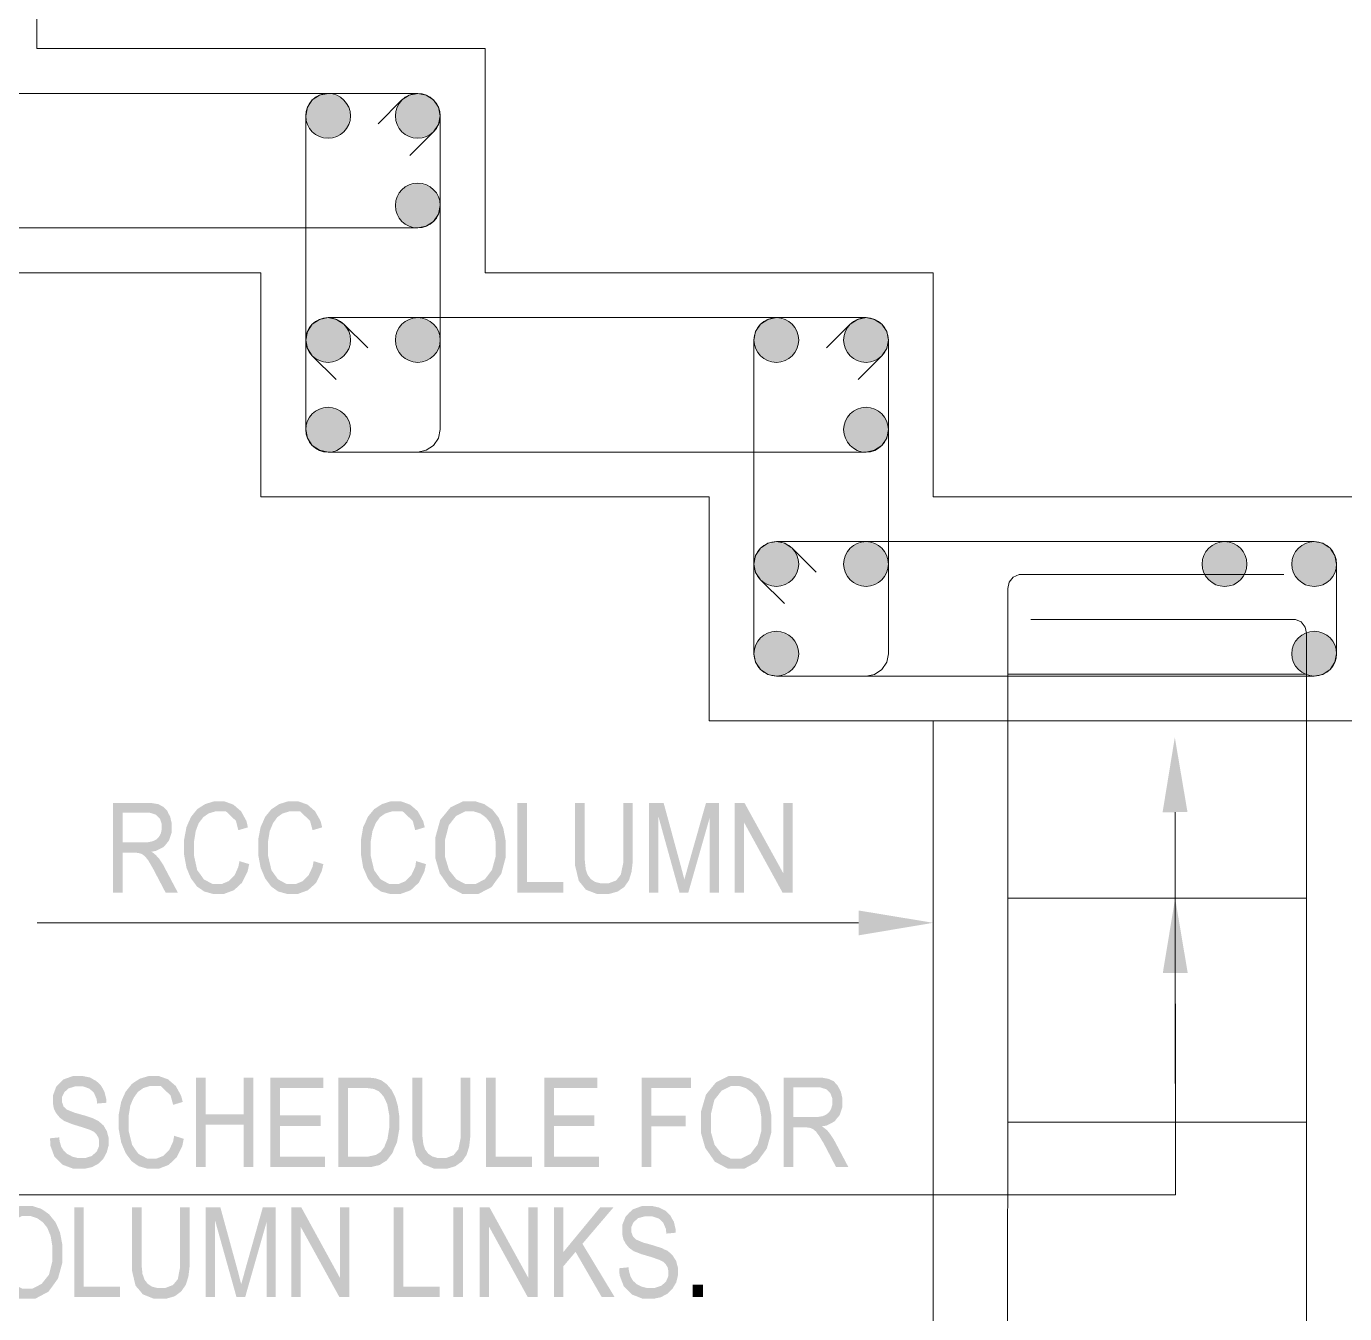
# Model space of a CAD drawing. Header units: millimetres. Extents: x 51.5 to 74.8, y 0.8 to 17.2.
# Drawn here: x 68.707 to 69.861, y 3.174 to 4.302 of the extents above; entities that cross this region are included whole.
import ezdxf

# ---------------------------------------------------------------- set-up
doc = ezdxf.new("R2010")
doc.units = ezdxf.units.MM
doc.layers.add('PDF_Geomertry', color=7, linetype='Continuous')
doc.layers.add('PDF_Solid Fills', color=7, linetype='Continuous')

msp = doc.modelspace()

# ---------------------------------------------------------------- hatches: boundary and pattern name
at = {"layer": 'PDF_Solid Fills', "transparency": 33554559}
h = msp.add_hatch(color=256, dxfattribs=at)
h.paths.add_polyline_path([(68.7826, 3.5431), (68.7826, 3.6216), (68.8111, 3.6216), (68.8155, 3.6216), (68.8222, 3.6205), (68.8243, 3.6194), (68.8263, 3.6184), (68.83, 3.6147), (68.8312, 3.6122), (68.8326, 3.6095), (68.834, 3.6037), (68.834, 3.6002), (68.834, 3.5958), (68.8316, 3.5887), (68.8294, 3.5859), (68.827, 3.5831), (68.8204, 3.5797), (68.8159, 3.5788), (68.8177, 3.5779), (68.8204, 3.5756), (68.8213, 3.5745), (68.8233, 3.5723), (68.8266, 3.5673), (68.828, 3.5645), (68.8393, 3.5431), (68.8286, 3.5431), (68.82, 3.5595), (68.8175, 3.5643), (68.8137, 3.5708), (68.8125, 3.5724), (68.8112, 3.5741), (68.8087, 3.5763), (68.8075, 3.5769), (68.8063, 3.5774), (68.803, 3.578), (68.8008, 3.578), (68.7911, 3.578), (68.7911, 3.5431)])
h.paths.add_polyline_path([(68.7911, 3.587), (68.8094, 3.587), (68.8125, 3.587), (68.8169, 3.5879), (68.8186, 3.5886), (68.8201, 3.5893), (68.8226, 3.5915), (68.8234, 3.593), (68.8244, 3.5947), (68.8252, 3.5983), (68.8252, 3.6002), (68.8252, 3.6033), (68.8236, 3.6079), (68.8218, 3.6097), (68.8201, 3.6113), (68.8148, 3.613), (68.8115, 3.613), (68.7911, 3.613)])
for points in [[(68.8933, 3.5706), (68.9018, 3.568), (68.9004, 3.5615), (68.8954, 3.5516), (68.8919, 3.5483), (68.8883, 3.5451), (68.8797, 3.5419), (68.8745, 3.5419), (68.8701, 3.5419), (68.8625, 3.544), (68.8593, 3.5462), (68.8561, 3.5484), (68.8509, 3.5554), (68.8488, 3.5602), (68.8469, 3.5649), (68.8448, 3.5763), (68.8448, 3.583), (68.8448, 3.5894), (68.8469, 3.6004), (68.8488, 3.6048), (68.8509, 3.6094), (68.8563, 3.6161), (68.8598, 3.6184), (68.8633, 3.6206), (68.8711, 3.623), (68.8752, 3.623), (68.88, 3.623), (68.888, 3.6201), (68.8913, 3.6172), (68.8947, 3.6143), (68.8994, 3.6058), (68.9007, 3.6002), (68.8923, 3.5977), (68.8902, 3.6059), (68.8816, 3.6141), (68.8751, 3.6141), (68.8719, 3.6141), (68.8663, 3.6124), (68.864, 3.6108), (68.8616, 3.6091), (68.8577, 3.604), (68.8563, 3.6005), (68.855, 3.597), (68.8536, 3.5883), (68.8536, 3.583), (68.8536, 3.5749), (68.8563, 3.5627), (68.8593, 3.5587), (68.862, 3.5547), (68.8697, 3.5506), (68.8744, 3.5506), (68.8779, 3.5506), (68.8838, 3.5531), (68.8865, 3.5556), (68.889, 3.5581), (68.8923, 3.5656)], [(68.9582, 3.5706), (68.9668, 3.568), (68.9652, 3.5615), (68.9604, 3.5516), (68.9568, 3.5483), (68.9532, 3.5451), (68.9445, 3.5419), (68.9395, 3.5419), (68.935, 3.5419), (68.9273, 3.544), (68.9241, 3.5462), (68.9211, 3.5484), (68.9158, 3.5554), (68.9138, 3.5602), (68.9118, 3.5649), (68.9097, 3.5763), (68.9097, 3.583), (68.9097, 3.5894), (68.9118, 3.6004), (68.9138, 3.6048), (68.9158, 3.6094), (68.9213, 3.6161), (68.9248, 3.6184), (68.9282, 3.6206), (68.9359, 3.623), (68.9402, 3.623), (68.9448, 3.623), (68.9529, 3.6201), (68.9562, 3.6172), (68.9595, 3.6143), (68.9643, 3.6058), (68.9657, 3.6002), (68.9573, 3.5977), (68.9551, 3.6059), (68.9465, 3.6141), (68.94, 3.6141), (68.9368, 3.6141), (68.9312, 3.6124), (68.9288, 3.6108), (68.9265, 3.6091), (68.9227, 3.604), (68.9213, 3.6005), (68.9198, 3.597), (68.9184, 3.5883), (68.9184, 3.583), (68.9184, 3.5749), (68.9213, 3.5627), (68.9241, 3.5587), (68.927, 3.5547), (68.9345, 3.5506), (68.9393, 3.5506), (68.9427, 3.5506), (68.9488, 3.5531), (68.9513, 3.5556), (68.9538, 3.5581), (68.9573, 3.5656)], [(69.048, 3.5706), (69.0566, 3.568), (69.0552, 3.5615), (69.0502, 3.5516), (69.0466, 3.5483), (69.0432, 3.5451), (69.0344, 3.5419), (69.0294, 3.5419), (69.025, 3.5419), (69.0172, 3.544), (69.0141, 3.5462), (69.0109, 3.5484), (69.0057, 3.5554), (69.0037, 3.5602), (69.0016, 3.5649), (68.9997, 3.5763), (68.9997, 3.583), (68.9997, 3.5894), (69.0016, 3.6004), (69.0037, 3.6048), (69.0057, 3.6094), (69.0112, 3.6161), (69.0147, 3.6184), (69.0182, 3.6206), (69.0258, 3.623), (69.0301, 3.623), (69.0347, 3.623), (69.0427, 3.6201), (69.0461, 3.6172), (69.0494, 3.6143), (69.0541, 3.6058), (69.0555, 3.6002), (69.0472, 3.5977), (69.045, 3.6059), (69.0363, 3.6141), (69.03, 3.6141), (69.0266, 3.6141), (69.0211, 3.6124), (69.0187, 3.6108), (69.0163, 3.6091), (69.0126, 3.604), (69.0112, 3.6005), (69.0098, 3.597), (69.0083, 3.5883), (69.0083, 3.583), (69.0083, 3.5749), (69.0112, 3.5627), (69.014, 3.5587), (69.0169, 3.5547), (69.0244, 3.5506), (69.0291, 3.5506), (69.0327, 3.5506), (69.0387, 3.5531), (69.0412, 3.5556), (69.0437, 3.5581), (69.0472, 3.5656)], [(69.1366, 3.5431), (69.1366, 3.6216), (69.1451, 3.6216), (69.1451, 3.5524), (69.1769, 3.5524), (69.1769, 3.5431)], [(69.2293, 3.6216), (69.2377, 3.6216), (69.2377, 3.5763), (69.2377, 3.5706), (69.2366, 3.5612), (69.2355, 3.5576), (69.2344, 3.554), (69.2304, 3.5481), (69.2275, 3.5461), (69.2245, 3.544), (69.217, 3.5419), (69.2126, 3.5419), (69.2062, 3.5419), (69.1966, 3.5456), (69.1936, 3.5494), (69.1904, 3.5533), (69.1872, 3.5666), (69.1872, 3.5763), (69.1872, 3.6216), (69.1957, 3.6216), (69.1957, 3.5763), (69.1957, 3.5711), (69.1965, 3.5633), (69.1973, 3.5609), (69.1982, 3.5586), (69.2009, 3.5549), (69.2027, 3.5537), (69.2047, 3.5524), (69.2093, 3.5512), (69.2119, 3.5512), (69.2165, 3.5512), (69.2232, 3.5537), (69.2252, 3.5563), (69.2272, 3.5588), (69.2293, 3.5688), (69.2293, 3.5763)], [(69.2519, 3.5431), (69.2519, 3.6216), (69.2647, 3.6216), (69.2798, 3.5661), (69.2829, 3.5544), (69.2834, 3.5566), (69.2852, 3.5629), (69.2863, 3.567), (69.3018, 3.6216), (69.3132, 3.6216), (69.3132, 3.5431), (69.3051, 3.5431), (69.3051, 3.6088), (69.2863, 3.5431), (69.2786, 3.5431), (69.26, 3.6101), (69.26, 3.5431)], [(69.3268, 3.5431), (69.3268, 3.6216), (69.3355, 3.6216), (69.3694, 3.5601), (69.3694, 3.6216), (69.3776, 3.6216), (69.3776, 3.5431), (69.3688, 3.5431), (69.335, 3.6047), (69.335, 3.5431)], [(68.7275, 3.3279), (68.7355, 3.3287), (68.7358, 3.3255), (68.7372, 3.3205), (68.7384, 3.3187), (68.7395, 3.3169), (68.7427, 3.314), (68.745, 3.3129), (68.747, 3.3118), (68.7518, 3.3106), (68.7544, 3.3106), (68.7583, 3.3106), (68.7641, 3.3124), (68.7662, 3.3144), (68.7683, 3.3162), (68.7704, 3.3211), (68.7704, 3.324), (68.7704, 3.3258), (68.7697, 3.3288), (68.7688, 3.3301), (68.7682, 3.3313), (68.7658, 3.3336), (68.7643, 3.3344), (68.7627, 3.3352), (68.7561, 3.3374), (68.7509, 3.339), (68.7465, 3.3404), (68.74, 3.343), (68.738, 3.3444), (68.7361, 3.3458), (68.7332, 3.3493), (68.732, 3.3513), (68.7309, 3.3534), (68.73, 3.3581), (68.73, 3.3608), (68.73, 3.3655), (68.733, 3.3734), (68.7361, 3.3763), (68.7391, 3.3794), (68.7475, 3.3824), (68.7526, 3.3824), (68.7562, 3.3824), (68.7625, 3.3811), (68.7652, 3.3795), (68.7679, 3.3781), (68.772, 3.3741), (68.7736, 3.3715), (68.775, 3.3688), (68.7766, 3.3626), (68.7768, 3.359), (68.7686, 3.3583), (68.7683, 3.362), (68.7659, 3.3677), (68.764, 3.3695), (68.762, 3.3713), (68.7565, 3.3733), (68.7529, 3.3733), (68.7493, 3.3733), (68.7437, 3.3716), (68.7419, 3.3699), (68.74, 3.3684), (68.738, 3.3643), (68.738, 3.3616), (68.738, 3.3593), (68.7394, 3.3555), (68.7408, 3.3543), (68.7422, 3.353), (68.7486, 3.3504), (68.7534, 3.349), (68.7582, 3.3477), (68.7648, 3.3455), (68.7668, 3.3445), (68.7698, 3.343), (68.7743, 3.3391), (68.7757, 3.3366), (68.7772, 3.3341), (68.7787, 3.3283), (68.7787, 3.3249), (68.7787, 3.3215), (68.777, 3.3154), (68.7755, 3.3126), (68.774, 3.3098), (68.7697, 3.3056), (68.7669, 3.3041), (68.7643, 3.3027), (68.7577, 3.3012), (68.7538, 3.3012), (68.7479, 3.3012), (68.7383, 3.3048), (68.7348, 3.3084), (68.7312, 3.312), (68.7276, 3.3218)], [(68.8361, 3.3301), (68.8445, 3.3274), (68.8432, 3.3209), (68.8382, 3.3111), (68.8347, 3.3077), (68.8311, 3.3045), (68.8225, 3.3012), (68.8173, 3.3012), (68.8129, 3.3012), (68.8052, 3.3034), (68.802, 3.3056), (68.7988, 3.3079), (68.7937, 3.3148), (68.7916, 3.3197), (68.7897, 3.3244), (68.7876, 3.3358), (68.7876, 3.3424), (68.7876, 3.3488), (68.7897, 3.3598), (68.7916, 3.3643), (68.7937, 3.3688), (68.7991, 3.3755), (68.8026, 3.3779), (68.8061, 3.3801), (68.8138, 3.3824), (68.8182, 3.3824), (68.8227, 3.3824), (68.8308, 3.3795), (68.8341, 3.3766), (68.8375, 3.3737), (68.8422, 3.3652), (68.8436, 3.3597), (68.8352, 3.3572), (68.833, 3.3654), (68.8244, 3.3736), (68.8179, 3.3736), (68.8147, 3.3736), (68.8091, 3.3719), (68.8068, 3.3702), (68.8044, 3.3686), (68.8007, 3.3634), (68.7991, 3.3599), (68.7977, 3.3565), (68.7963, 3.3477), (68.7963, 3.3424), (68.7963, 3.3343), (68.7993, 3.3222), (68.802, 3.3181), (68.805, 3.3141), (68.8125, 3.3101), (68.8172, 3.3101), (68.8207, 3.3101), (68.8268, 3.3126), (68.8293, 3.3151), (68.8318, 3.3176), (68.8352, 3.3251)], [(68.8551, 3.3026), (68.8551, 3.3811), (68.8636, 3.3811), (68.8636, 3.3488), (68.897, 3.3488), (68.897, 3.3811), (68.9055, 3.3811), (68.9055, 3.3026), (68.897, 3.3026), (68.897, 3.3397), (68.8636, 3.3397), (68.8636, 3.3026)], [(68.9202, 3.3026), (68.9202, 3.3811), (68.9668, 3.3811), (68.9668, 3.3718), (68.9287, 3.3718), (68.9287, 3.3479), (68.9644, 3.3479), (68.9644, 3.3386), (68.9287, 3.3386), (68.9287, 3.3119), (68.9683, 3.3119), (68.9683, 3.3026)], [(69.087, 3.3811), (69.0955, 3.3811), (69.0955, 3.3358), (69.0955, 3.3301), (69.0944, 3.3206), (69.0933, 3.317), (69.0922, 3.3134), (69.0882, 3.3076), (69.0852, 3.3055), (69.0823, 3.3034), (69.0748, 3.3012), (69.0702, 3.3012), (69.064, 3.3012), (69.0544, 3.3051), (69.0512, 3.3088), (69.048, 3.3127), (69.0448, 3.3261), (69.0448, 3.3358), (69.0448, 3.3811), (69.0534, 3.3811), (69.0534, 3.3358), (69.0534, 3.3305), (69.0543, 3.3227), (69.0551, 3.3204), (69.0559, 3.318), (69.0586, 3.3144), (69.0605, 3.3131), (69.0623, 3.3119), (69.0669, 3.3106), (69.0697, 3.3106), (69.0743, 3.3106), (69.0808, 3.3131), (69.0829, 3.3158), (69.085, 3.3183), (69.087, 3.3283), (69.087, 3.3358)], [(69.1093, 3.3026), (69.1093, 3.3811), (69.1177, 3.3811), (69.1177, 3.3119), (69.1495, 3.3119), (69.1495, 3.3026)], [(69.1601, 3.3026), (69.1601, 3.3811), (69.2066, 3.3811), (69.2066, 3.3718), (69.1686, 3.3718), (69.1686, 3.3479), (69.2041, 3.3479), (69.2041, 3.3386), (69.1686, 3.3386), (69.1686, 3.3119), (69.208, 3.3119), (69.208, 3.3026)], [(69.2454, 3.3026), (69.2454, 3.3811), (69.2888, 3.3811), (69.2888, 3.3718), (69.2538, 3.3718), (69.2538, 3.3476), (69.2841, 3.3476), (69.2841, 3.3383), (69.2538, 3.3383), (69.2538, 3.3026)], [(68.7486, 3.1888), (68.7486, 3.2673), (68.757, 3.2673), (68.757, 3.198), (68.7888, 3.198), (68.7888, 3.1888)], [(68.8412, 3.2673), (68.8497, 3.2673), (68.8497, 3.2219), (68.8497, 3.2162), (68.8486, 3.2069), (68.8475, 3.2033), (68.8463, 3.1995), (68.8423, 3.1938), (68.8394, 3.1916), (68.8365, 3.1895), (68.8291, 3.1874), (68.8245, 3.1874), (68.8182, 3.1874), (68.8087, 3.1912), (68.8055, 3.1951), (68.8023, 3.1988), (68.7991, 3.2123), (68.7991, 3.2219), (68.7991, 3.2673), (68.8076, 3.2673), (68.8076, 3.222), (68.8076, 3.2166), (68.8084, 3.209), (68.8093, 3.2066), (68.8101, 3.2041), (68.8129, 3.2005), (68.8147, 3.1993), (68.8166, 3.198), (68.8212, 3.1968), (68.824, 3.1968), (68.8284, 3.1968), (68.8351, 3.1994), (68.8372, 3.2019), (68.8393, 3.2045), (68.8412, 3.2145), (68.8412, 3.222)], [(68.8638, 3.1888), (68.8638, 3.2673), (68.8766, 3.2673), (68.8918, 3.2118), (68.8948, 3.2001), (68.8954, 3.2023), (68.8972, 3.2086), (68.8983, 3.2127), (68.9137, 3.2673), (68.9251, 3.2673), (68.9251, 3.1888), (68.917, 3.1888), (68.917, 3.2544), (68.8983, 3.1888), (68.8907, 3.1888), (68.872, 3.2556), (68.872, 3.1888)], [(68.9387, 3.1888), (68.9387, 3.2673), (68.9475, 3.2673), (68.9813, 3.2056), (68.9813, 3.2673), (68.9895, 3.2673), (68.9895, 3.1888), (68.9808, 3.1888), (68.9469, 3.2504), (68.9469, 3.1888)], [(69.0284, 3.1888), (69.0284, 3.2673), (69.0369, 3.2673), (69.0369, 3.198), (69.0686, 3.198), (69.0686, 3.1888)], [(69.1037, 3.1888), (69.1037, 3.2673), (69.1123, 3.2673), (69.1462, 3.2056), (69.1462, 3.2673), (69.1544, 3.2673), (69.1544, 3.1888), (69.1457, 3.1888), (69.1119, 3.2504), (69.1119, 3.1888)], [(69.1686, 3.1888), (69.1686, 3.2673), (69.177, 3.2673), (69.177, 3.2284), (69.2091, 3.2673), (69.2207, 3.2673), (69.1936, 3.2355), (69.2218, 3.1888), (69.2105, 3.1888), (69.1876, 3.2284), (69.177, 3.2159), (69.177, 3.1888)], [(69.2259, 3.2141), (69.234, 3.2149), (69.2343, 3.2118), (69.2358, 3.2066), (69.2369, 3.2048), (69.238, 3.203), (69.2412, 3.2001), (69.2434, 3.199), (69.2455, 3.1979), (69.2502, 3.1968), (69.2529, 3.1968), (69.2568, 3.1968), (69.2626, 3.1987), (69.2647, 3.2005), (69.2668, 3.2024), (69.2688, 3.2072), (69.2688, 3.2102), (69.2688, 3.2119), (69.2682, 3.2149), (69.2673, 3.2162), (69.2666, 3.2176), (69.2643, 3.2197), (69.2627, 3.2205), (69.2612, 3.2213), (69.2545, 3.2237), (69.2494, 3.2252), (69.245, 3.2265), (69.2384, 3.2291), (69.2365, 3.2305), (69.2345, 3.2319), (69.2316, 3.2354), (69.2305, 3.2374), (69.2294, 3.2395), (69.2284, 3.2444), (69.2284, 3.247), (69.2284, 3.2518), (69.2315, 3.2595), (69.2345, 3.2626), (69.2376, 3.2656), (69.2459, 3.2686), (69.2511, 3.2686), (69.2547, 3.2686), (69.2609, 3.2672), (69.2637, 3.2658), (69.2663, 3.2644), (69.2705, 3.2604), (69.272, 3.2576), (69.2736, 3.2549), (69.2751, 3.2488), (69.2752, 3.2452), (69.267, 3.2444), (69.2668, 3.2483), (69.2644, 3.2538), (69.2625, 3.2558), (69.2605, 3.2576), (69.255, 3.2594), (69.2513, 3.2594), (69.2477, 3.2594), (69.2422, 3.2579), (69.2404, 3.2562), (69.2384, 3.2545), (69.2365, 3.2504), (69.2365, 3.2479), (69.2365, 3.2455), (69.2379, 3.2418), (69.2393, 3.2405), (69.2408, 3.2391), (69.247, 3.2365), (69.2519, 3.2352), (69.2566, 3.2338), (69.2634, 3.2316), (69.2652, 3.2306), (69.2683, 3.2293), (69.2727, 3.2252), (69.2741, 3.2229), (69.2757, 3.2204), (69.2772, 3.2145), (69.2772, 3.2111), (69.2772, 3.2077), (69.2757, 3.2016), (69.274, 3.1988), (69.2725, 3.1961), (69.2682, 3.1918), (69.2654, 3.1904), (69.2627, 3.1888), (69.2562, 3.1874), (69.2523, 3.1874), (69.2463, 3.1874), (69.2369, 3.1911), (69.2333, 3.1947), (69.2298, 3.1983), (69.2261, 3.208)]]:
    msp.add_hatch(color=256, dxfattribs=at).paths.add_polyline_path(points)
h = msp.add_hatch(color=256, dxfattribs=at)
h.paths.add_polyline_path([(69.0648, 3.5813), (69.0648, 3.5913), (69.0691, 3.6068), (69.0736, 3.6122), (69.078, 3.6176), (69.089, 3.623), (69.0957, 3.623), (69.0998, 3.623), (69.1076, 3.6206), (69.1112, 3.6181), (69.1147, 3.6158), (69.1202, 3.6088), (69.1223, 3.6041), (69.1243, 3.5995), (69.1263, 3.5887), (69.1263, 3.5823), (69.1263, 3.5736), (69.1225, 3.5594), (69.1184, 3.554), (69.1141, 3.5479), (69.1026, 3.5419), (69.0955, 3.5419), (69.0884, 3.5419), (69.077, 3.548), (69.0726, 3.5543), (69.0687, 3.5598), (69.0648, 3.5734)])
h.paths.add_polyline_path([(69.0734, 3.5812), (69.0734, 3.574), (69.0768, 3.5627), (69.08, 3.5587), (69.0832, 3.5547), (69.0909, 3.5506), (69.0955, 3.5506), (69.1002, 3.5506), (69.1082, 3.5548), (69.1113, 3.5588), (69.1144, 3.5629), (69.1176, 3.5747), (69.1176, 3.5826), (69.1176, 3.5876), (69.1161, 3.5966), (69.1144, 3.6006), (69.1132, 3.6037), (69.1093, 3.6086), (69.1068, 3.6105), (69.1043, 3.6123), (69.0987, 3.6141), (69.0957, 3.6141), (69.0908, 3.6141), (69.0829, 3.6101), (69.0797, 3.6061), (69.0766, 3.602), (69.0734, 3.5897)])
h = msp.add_hatch(color=256, dxfattribs=at)
h.paths.add_polyline_path([(69.2973, 3.3408), (69.2973, 3.3508), (69.3018, 3.3662), (69.3062, 3.3716), (69.3107, 3.377), (69.3216, 3.3824), (69.3282, 3.3824), (69.3325, 3.3824), (69.3402, 3.3801), (69.3437, 3.3776), (69.3472, 3.3752), (69.3527, 3.3681), (69.3548, 3.3636), (69.3569, 3.359), (69.359, 3.3481), (69.359, 3.3418), (69.359, 3.333), (69.355, 3.3188), (69.3511, 3.3134), (69.3466, 3.3073), (69.3352, 3.3012), (69.3282, 3.3012), (69.3211, 3.3012), (69.3095, 3.3074), (69.3052, 3.3137), (69.3012, 3.3193), (69.2973, 3.3329)])
h.paths.add_polyline_path([(69.3061, 3.3406), (69.3061, 3.3334), (69.3093, 3.3222), (69.3125, 3.3181), (69.3157, 3.3141), (69.3234, 3.3101), (69.328, 3.3101), (69.3327, 3.3101), (69.3407, 3.3141), (69.3438, 3.3183), (69.347, 3.3223), (69.3502, 3.3341), (69.3502, 3.342), (69.3502, 3.347), (69.3486, 3.3561), (69.3469, 3.3601), (69.3457, 3.3631), (69.3419, 3.368), (69.3393, 3.3699), (69.3368, 3.3718), (69.3312, 3.3736), (69.3283, 3.3736), (69.3234, 3.3736), (69.3154, 3.3695), (69.3123, 3.3655), (69.3091, 3.3615), (69.3061, 3.3491)])
h = msp.add_hatch(color=256, dxfattribs=at)
h.paths.add_polyline_path([(68.9798, 3.3026), (68.9798, 3.3811), (69.002, 3.3811), (69.0062, 3.3811), (69.0125, 3.3804), (69.0145, 3.3797), (69.0175, 3.3787), (69.0223, 3.3752), (69.0244, 3.3727), (69.0265, 3.3704), (69.0297, 3.364), (69.0308, 3.3602), (69.0319, 3.3565), (69.0332, 3.3474), (69.0332, 3.3423), (69.0332, 3.3356), (69.0312, 3.3243), (69.0291, 3.3197), (69.0272, 3.3149), (69.0222, 3.3084), (69.0191, 3.3065), (69.0161, 3.3045), (69.008, 3.3026), (69.0032, 3.3026)])
h.paths.add_polyline_path([(68.9883, 3.3119), (69.002, 3.3119), (69.0062, 3.3119), (69.0126, 3.3133), (69.0147, 3.3145), (69.0169, 3.3159), (69.0201, 3.3202), (69.0213, 3.3233), (69.0229, 3.3273), (69.0244, 3.3368), (69.0244, 3.3424), (69.0244, 3.3483), (69.0227, 3.3577), (69.0211, 3.3612), (69.0195, 3.3645), (69.0154, 3.3691), (69.0127, 3.3702), (69.0111, 3.3711), (69.0057, 3.3718), (69.0019, 3.3718), (68.9883, 3.3718)])
h = msp.add_hatch(color=256, dxfattribs=at)
h.paths.add_polyline_path([(69.3697, 3.3026), (69.3697, 3.3811), (69.3983, 3.3811), (69.4027, 3.3811), (69.4093, 3.3799), (69.4115, 3.3788), (69.4136, 3.3779), (69.417, 3.3741), (69.4184, 3.3716), (69.4198, 3.369), (69.4212, 3.3631), (69.4212, 3.3597), (69.4212, 3.3552), (69.4188, 3.3481), (69.4165, 3.3454), (69.4143, 3.3426), (69.4075, 3.3391), (69.4032, 3.3383), (69.4048, 3.3373), (69.4076, 3.3351), (69.4086, 3.334), (69.4104, 3.3318), (69.4137, 3.3268), (69.4152, 3.324), (69.4265, 3.3026), (69.4157, 3.3026), (69.4072, 3.319), (69.4047, 3.3237), (69.4008, 3.3301), (69.3995, 3.3318), (69.3983, 3.3336), (69.3958, 3.3358), (69.3947, 3.3363), (69.3934, 3.3369), (69.3901, 3.3374), (69.388, 3.3374), (69.3782, 3.3374), (69.3782, 3.3026)])
h.paths.add_polyline_path([(69.3782, 3.3465), (69.3965, 3.3465), (69.3995, 3.3465), (69.4041, 3.3473), (69.4057, 3.348), (69.4072, 3.3487), (69.4097, 3.3509), (69.4107, 3.3524), (69.4115, 3.3541), (69.4125, 3.3577), (69.4125, 3.3597), (69.4125, 3.3627), (69.4107, 3.3673), (69.409, 3.3691), (69.4072, 3.3708), (69.402, 3.3724), (69.3986, 3.3724), (69.3782, 3.3724)])
h = msp.add_hatch(color=256, dxfattribs=at)
h.paths.add_polyline_path([(68.6768, 3.227), (68.6768, 3.237), (68.6812, 3.2524), (68.6855, 3.2579), (68.69, 3.2633), (68.7009, 3.2686), (68.7076, 3.2686), (68.7119, 3.2686), (68.7195, 3.2662), (68.7232, 3.2638), (68.7266, 3.2613), (68.7322, 3.2544), (68.7343, 3.2498), (68.7362, 3.2452), (68.7383, 3.2343), (68.7383, 3.228), (68.7383, 3.2193), (68.7344, 3.2051), (68.7304, 3.1995), (68.7261, 3.1936), (68.7145, 3.1874), (68.7075, 3.1874), (68.7004, 3.1874), (68.689, 3.1937), (68.6845, 3.1998), (68.6807, 3.2055), (68.6768, 3.219)])
h.paths.add_polyline_path([(68.6855, 3.2269), (68.6855, 3.2195), (68.6887, 3.2083), (68.6919, 3.2044), (68.6951, 3.2004), (68.7029, 3.1963), (68.7075, 3.1963), (68.7122, 3.1963), (68.7201, 3.2004), (68.7233, 3.2044), (68.7265, 3.2084), (68.7295, 3.2204), (68.7295, 3.2281), (68.7295, 3.2333), (68.728, 3.2423), (68.7263, 3.2463), (68.7251, 3.2494), (68.7212, 3.2543), (68.7187, 3.2561), (68.7162, 3.2579), (68.7107, 3.2597), (68.7076, 3.2597), (68.7027, 3.2597), (68.6948, 3.2558), (68.6918, 3.2518), (68.6886, 3.2477), (68.6855, 3.2352)])

# ---------------------------------------------------------------- linework, layer by layer
at = {"layer": 'PDF_Geomertry', "lineweight": 0}
for points in [[(68.1272, 4.4784), (68.1272, 4.2822), (68.5197, 4.2822), (68.5197, 4.0859), (68.912, 4.0859), (68.912, 3.8897), (69.3045, 3.8897), (69.3045, 3.6934), (69.8933, 3.6934), (69.8933, 3.8897), (69.5008, 3.8897), (69.5008, 4.0859), (69.1083, 4.0859), (69.1083, 4.2822), (68.7158, 4.2822), (68.7158, 4.4784)], [(68.5784, 4.2429), (69.0494, 4.2429), (69.0569, 4.2413), (69.0633, 4.2372), (69.0676, 4.2308), (69.0691, 4.2233), (69.0691, 4.1448), (69.0676, 4.1373), (69.0633, 4.1309), (69.0569, 4.1266), (69.0494, 4.1251), (68.5784, 4.1251)], [(69.0148, 4.2163), (69.0355, 4.2372), (69.0419, 4.2413), (69.0494, 4.2429), (69.0569, 4.2413), (69.0633, 4.2372), (69.0676, 4.2308), (69.0691, 4.2233), (69.0691, 3.9486), (69.0676, 3.9411), (69.0633, 3.9347), (69.0569, 3.9304), (69.0494, 3.9288), (68.9709, 3.9288), (68.9634, 3.9304), (68.957, 3.9347), (68.9529, 3.9411), (68.9513, 3.9486), (68.9513, 4.2233), (68.9529, 4.2308), (68.957, 4.2372), (68.9634, 4.2413), (68.9709, 4.2429), (69.0494, 4.2429), (69.0569, 4.2413), (69.0633, 4.2372), (69.0676, 4.2308), (69.0691, 4.2233), (69.0676, 4.2158), (69.0633, 4.2094), (69.0425, 4.1886)], [(68.9779, 3.9923), (68.957, 4.0131), (68.9529, 4.0195), (68.9513, 4.027), (68.9529, 4.0345), (68.957, 4.0409), (68.9634, 4.0451), (68.9709, 4.0466), (69.4419, 4.0466), (69.4494, 4.0451), (69.4558, 4.0409), (69.4601, 4.0345), (69.4615, 4.027), (69.4615, 3.9486), (69.4601, 3.9411), (69.4558, 3.9347), (69.4494, 3.9304), (69.4419, 3.9288), (68.9709, 3.9288), (68.9634, 3.9304), (68.957, 3.9347), (68.9529, 3.9411), (68.9513, 3.9486), (68.9513, 4.027), (68.9529, 4.0345), (68.957, 4.0409), (68.9634, 4.0451), (68.9709, 4.0466), (68.9784, 4.0451), (68.9848, 4.0409), (69.0057, 4.0201)], [(69.4072, 4.0201), (69.428, 4.0409), (69.4344, 4.0451), (69.4419, 4.0466), (69.4494, 4.0451), (69.4558, 4.0409), (69.4601, 4.0345), (69.4615, 4.027), (69.4615, 3.7523), (69.4601, 3.7448), (69.4558, 3.7384), (69.4494, 3.7341), (69.4419, 3.7327), (69.3634, 3.7327), (69.3559, 3.7341), (69.3495, 3.7384), (69.3452, 3.7448), (69.3438, 3.7523), (69.3438, 4.027), (69.3452, 4.0345), (69.3495, 4.0409), (69.3559, 4.0451), (69.3634, 4.0466), (69.4419, 4.0466), (69.4494, 4.0451), (69.4558, 4.0409), (69.4601, 4.0345), (69.4615, 4.027), (69.4601, 4.0195), (69.4558, 4.0131), (69.435, 3.9923)], [(69.3704, 3.7961), (69.3495, 3.8169), (69.3452, 3.8233), (69.3438, 3.8308), (69.3452, 3.8383), (69.3495, 3.8447), (69.3559, 3.849), (69.3634, 3.8504), (69.8344, 3.8504), (69.8419, 3.849), (69.8483, 3.8447), (69.8525, 3.8383), (69.854, 3.8308), (69.854, 3.7523), (69.8525, 3.7448), (69.8483, 3.7384), (69.8419, 3.7341), (69.8344, 3.7327), (69.3634, 3.7327), (69.3559, 3.7341), (69.3495, 3.7384), (69.3452, 3.7448), (69.3438, 3.7523), (69.3438, 3.8308), (69.3452, 3.8383), (69.3495, 3.8447), (69.3559, 3.849), (69.3634, 3.8504), (69.3709, 3.849), (69.3773, 3.8447), (69.3982, 3.8238)], [(70.2725, 2.6905), (69.5987, 2.6905), (69.5886, 2.6922), (69.5794, 2.6968), (69.5722, 2.704), (69.5676, 2.7131), (69.5659, 2.7233), (69.5661, 3.8095), (69.5673, 3.8149), (69.5708, 3.8194), (69.5759, 3.8216), (69.8077, 3.8216)], [(69.1218, 2.6562), (69.795, 2.6562), (69.8051, 2.6577), (69.8141, 2.6624), (69.8215, 2.6697), (69.8261, 2.6788), (69.8276, 2.6888), (69.8277, 3.7702), (69.8265, 3.7756), (69.823, 3.7801), (69.8179, 3.7823), (69.5862, 3.7823)], [(69.5661, 3.7344), (69.8277, 3.7343)], [(69.0427, 2.5815), (69.0427, 2.5815), (69.0427, 2.974), (69.5008, 2.974), (69.5008, 3.6934)], [(69.7127, 3.4727), (69.713, 3.2784), (68.3958, 3.2784), (69.713, 3.2784), (69.7125, 3.6136)], [(69.5661, 3.5381), (69.8277, 3.5381)], [(69.4354, 3.5166), (68.7162, 3.5166)], [(69.5661, 3.3419), (69.8277, 3.3419)], [(69.5008, 3.2136), (69.5008, 3.2136)]]:
    msp.add_lwpolyline(points, dxfattribs=at)
for centre in [(68.9709, 4.2233), (68.9709, 4.027), (68.9709, 4.027), (69.3634, 4.027), (69.4419, 4.027), (69.4419, 4.027), (69.3634, 3.8308), (69.3634, 3.8308), (69.4419, 3.8308), (69.3634, 3.7523)]:
    msp.add_circle(centre, 0.0196, dxfattribs=at)
for points in [[(69.0691, 4.2233), (69.0691, 4.2341), (69.0602, 4.2429), (69.0494, 4.2429), (69.0386, 4.2429), (69.0298, 4.2341), (69.0298, 4.2233), (69.0298, 4.2124), (69.0386, 4.2037), (69.0494, 4.2037), (69.0602, 4.2037), (69.0691, 4.2124), (69.0691, 4.2233)], [(69.0691, 4.2233), (69.0691, 4.2341), (69.0602, 4.2429), (69.0494, 4.2429), (69.0386, 4.2429), (69.0298, 4.2341), (69.0298, 4.2233), (69.0298, 4.2124), (69.0386, 4.2037), (69.0494, 4.2037), (69.0602, 4.2037), (69.0691, 4.2124), (69.0691, 4.2233)], [(69.0691, 4.1448), (69.0691, 4.1556), (69.0602, 4.1644), (69.0494, 4.1644), (69.0386, 4.1644), (69.0298, 4.1556), (69.0298, 4.1448), (69.0298, 4.134), (69.0386, 4.1251), (69.0494, 4.1251), (69.0602, 4.1251), (69.0691, 4.134), (69.0691, 4.1448)], [(69.0691, 4.027), (69.0691, 4.0379), (69.0602, 4.0466), (69.0494, 4.0466), (69.0386, 4.0466), (69.0298, 4.0379), (69.0298, 4.027), (69.0298, 4.0162), (69.0386, 4.0074), (69.0494, 4.0074), (69.0602, 4.0074), (69.0691, 4.0162), (69.0691, 4.027)], [(68.9905, 3.9486), (68.9905, 3.9594), (68.9818, 3.9681), (68.9709, 3.9681), (68.9601, 3.9681), (68.9513, 3.9594), (68.9513, 3.9486), (68.9513, 3.9377), (68.9601, 3.9288), (68.9709, 3.9288), (68.9818, 3.9288), (68.9905, 3.9377), (68.9905, 3.9486)], [(69.4615, 3.9486), (69.4615, 3.9594), (69.4527, 3.9681), (69.4419, 3.9681), (69.4311, 3.9681), (69.4223, 3.9594), (69.4223, 3.9486), (69.4223, 3.9377), (69.4311, 3.9288), (69.4419, 3.9288), (69.4527, 3.9288), (69.4615, 3.9377), (69.4615, 3.9486)], [(69.7755, 3.8308), (69.7755, 3.8416), (69.7668, 3.8504), (69.7559, 3.8504), (69.7451, 3.8504), (69.7362, 3.8416), (69.7362, 3.8308), (69.7362, 3.8199), (69.7451, 3.8112), (69.7559, 3.8112), (69.7668, 3.8112), (69.7755, 3.8199), (69.7755, 3.8308)], [(69.854, 3.8308), (69.854, 3.8416), (69.8452, 3.8504), (69.8344, 3.8504), (69.8236, 3.8504), (69.8147, 3.8416), (69.8147, 3.8308), (69.8147, 3.8199), (69.8236, 3.8112), (69.8344, 3.8112), (69.8452, 3.8112), (69.854, 3.8199), (69.854, 3.8308)], [(69.854, 3.8308), (69.854, 3.8416), (69.8452, 3.8504), (69.8344, 3.8504), (69.8236, 3.8504), (69.8147, 3.8416), (69.8147, 3.8308), (69.8147, 3.8199), (69.8236, 3.8112), (69.8344, 3.8112), (69.8452, 3.8112), (69.854, 3.8199), (69.854, 3.8308)], [(69.854, 3.7523), (69.854, 3.7631), (69.8452, 3.7719), (69.8344, 3.7719), (69.8236, 3.7719), (69.8147, 3.7631), (69.8147, 3.7523), (69.8147, 3.7415), (69.8236, 3.7327), (69.8344, 3.7327), (69.8452, 3.7327), (69.854, 3.7415), (69.854, 3.7523)]]:
    msp.add_open_spline(points, degree=3, knots=[0, 0, 0, 0, 1, 1, 1, 2, 2, 2, 3, 3, 3, 4, 4, 4, 4], dxfattribs=at)
at = {"layer": 'PDF_Solid Fills', "transparency": 33554559}
for points in [[(68.954, 4.233), (68.9611, 4.2402), (68.9709, 4.2233)], [(68.9611, 4.2402), (68.9709, 4.2429), (68.9709, 4.2233)], [(68.9709, 4.2429), (68.9808, 4.2402), (68.9709, 4.2233)], [(68.9808, 4.2402), (68.988, 4.233), (68.9709, 4.2233)], [(69.0325, 4.233), (69.0397, 4.2402), (69.0494, 4.2233)], [(69.0397, 4.2402), (69.0494, 4.2429), (69.0494, 4.2233)], [(69.0494, 4.2429), (69.0593, 4.2402), (69.0494, 4.2233)], [(69.0593, 4.2402), (69.0665, 4.233), (69.0494, 4.2233)], [(68.9513, 4.2233), (68.954, 4.233), (68.9709, 4.2233)], [(68.988, 4.233), (68.9905, 4.2233), (68.9709, 4.2233)], [(69.0298, 4.2233), (69.0325, 4.233), (69.0494, 4.2233)], [(69.0665, 4.233), (69.0691, 4.2233), (69.0494, 4.2233)], [(68.954, 4.2134), (68.9513, 4.2233), (68.9709, 4.2233)], [(68.9611, 4.2062), (68.954, 4.2134), (68.9709, 4.2233)], [(68.9709, 4.2037), (68.9611, 4.2062), (68.9709, 4.2233)], [(68.9808, 4.2062), (68.9709, 4.2037), (68.9709, 4.2233)], [(68.988, 4.2134), (68.9808, 4.2062), (68.9709, 4.2233)], [(68.9905, 4.2233), (68.988, 4.2134), (68.9709, 4.2233)], [(69.0325, 4.2134), (69.0298, 4.2233), (69.0494, 4.2233)], [(69.0397, 4.2062), (69.0325, 4.2134), (69.0494, 4.2233)], [(69.0494, 4.2037), (69.0397, 4.2062), (69.0494, 4.2233)], [(69.0593, 4.2062), (69.0494, 4.2037), (69.0494, 4.2233)], [(69.0665, 4.2134), (69.0593, 4.2062), (69.0494, 4.2233)], [(69.0691, 4.2233), (69.0665, 4.2134), (69.0494, 4.2233)], [(69.0397, 4.1618), (69.0325, 4.1545), (69.0494, 4.1448)], [(69.0494, 4.1644), (69.0397, 4.1618), (69.0494, 4.1448)], [(69.0593, 4.1618), (69.0494, 4.1644), (69.0494, 4.1448)], [(69.0665, 4.1545), (69.0593, 4.1618), (69.0494, 4.1448)], [(69.0325, 4.1545), (69.0298, 4.1448), (69.0494, 4.1448)], [(69.0298, 4.1448), (69.0325, 4.1349), (69.0494, 4.1448)], [(69.0325, 4.1349), (69.0397, 4.1277), (69.0494, 4.1448)], [(69.0397, 4.1277), (69.0494, 4.1251), (69.0494, 4.1448)], [(69.0691, 4.1448), (69.0665, 4.1545), (69.0494, 4.1448)], [(69.0665, 4.1349), (69.0691, 4.1448), (69.0494, 4.1448)], [(69.0593, 4.1277), (69.0665, 4.1349), (69.0494, 4.1448)], [(69.0494, 4.1251), (69.0593, 4.1277), (69.0494, 4.1448)], [(68.9611, 4.044), (68.954, 4.0369), (68.9709, 4.027)], [(68.9709, 4.0466), (68.9611, 4.044), (68.9709, 4.027)], [(68.9808, 4.044), (68.9709, 4.0466), (68.9709, 4.027)], [(68.988, 4.0369), (68.9808, 4.044), (68.9709, 4.027)], [(69.0397, 4.044), (69.0325, 4.0369), (69.0494, 4.027)], [(69.0494, 4.0466), (69.0397, 4.044), (69.0494, 4.027)], [(69.0593, 4.044), (69.0494, 4.0466), (69.0494, 4.027)], [(69.0665, 4.0369), (69.0593, 4.044), (69.0494, 4.027)], [(69.3465, 4.0369), (69.3536, 4.044), (69.3634, 4.027)], [(69.3536, 4.044), (69.3634, 4.0466), (69.3634, 4.027)], [(69.3634, 4.0466), (69.3733, 4.044), (69.3634, 4.027)], [(69.3733, 4.044), (69.3804, 4.0369), (69.3634, 4.027)], [(69.425, 4.0369), (69.432, 4.044), (69.4419, 4.027)], [(69.432, 4.044), (69.4419, 4.0466), (69.4419, 4.027)], [(69.4419, 4.0466), (69.4518, 4.044), (69.4419, 4.027)], [(69.4518, 4.044), (69.4588, 4.0369), (69.4419, 4.027)], [(68.954, 4.0369), (68.9513, 4.027), (68.9709, 4.027)], [(68.9905, 4.027), (68.988, 4.0369), (68.9709, 4.027)], [(69.0325, 4.0369), (69.0298, 4.027), (69.0494, 4.027)], [(69.0691, 4.027), (69.0665, 4.0369), (69.0494, 4.027)], [(69.3438, 4.027), (69.3465, 4.0369), (69.3634, 4.027)], [(69.3804, 4.0369), (69.383, 4.027), (69.3634, 4.027)], [(69.4223, 4.027), (69.425, 4.0369), (69.4419, 4.027)], [(69.4588, 4.0369), (69.4615, 4.027), (69.4419, 4.027)], [(68.9513, 4.027), (68.954, 4.0172), (68.9709, 4.027)], [(68.954, 4.0172), (68.9611, 4.0101), (68.9709, 4.027)], [(68.9611, 4.0101), (68.9709, 4.0074), (68.9709, 4.027)], [(68.988, 4.0172), (68.9905, 4.027), (68.9709, 4.027)], [(68.9808, 4.0101), (68.988, 4.0172), (68.9709, 4.027)], [(68.9709, 4.0074), (68.9808, 4.0101), (68.9709, 4.027)], [(69.0298, 4.027), (69.0325, 4.0172), (69.0494, 4.027)], [(69.0325, 4.0172), (69.0397, 4.0101), (69.0494, 4.027)], [(69.0397, 4.0101), (69.0494, 4.0074), (69.0494, 4.027)], [(69.0665, 4.0172), (69.0691, 4.027), (69.0494, 4.027)], [(69.0593, 4.0101), (69.0665, 4.0172), (69.0494, 4.027)], [(69.0494, 4.0074), (69.0593, 4.0101), (69.0494, 4.027)], [(69.3465, 4.0172), (69.3438, 4.027), (69.3634, 4.027)], [(69.3536, 4.0101), (69.3465, 4.0172), (69.3634, 4.027)], [(69.3634, 4.0074), (69.3536, 4.0101), (69.3634, 4.027)], [(69.3733, 4.0101), (69.3634, 4.0074), (69.3634, 4.027)], [(69.3804, 4.0172), (69.3733, 4.0101), (69.3634, 4.027)], [(69.383, 4.027), (69.3804, 4.0172), (69.3634, 4.027)], [(69.425, 4.0172), (69.4223, 4.027), (69.4419, 4.027)], [(69.432, 4.0101), (69.425, 4.0172), (69.4419, 4.027)], [(69.4419, 4.0074), (69.432, 4.0101), (69.4419, 4.027)], [(69.4518, 4.0101), (69.4419, 4.0074), (69.4419, 4.027)], [(69.4588, 4.0172), (69.4518, 4.0101), (69.4419, 4.027)], [(69.4615, 4.027), (69.4588, 4.0172), (69.4419, 4.027)], [(68.954, 3.9583), (68.9611, 3.9655), (68.9709, 3.9486)], [(68.9611, 3.9655), (68.9709, 3.9681), (68.9709, 3.9486)], [(68.9709, 3.9681), (68.9808, 3.9655), (68.9709, 3.9486)], [(68.9808, 3.9655), (68.988, 3.9583), (68.9709, 3.9486)], [(69.432, 3.9655), (69.425, 3.9583), (69.4419, 3.9486)], [(69.4419, 3.9681), (69.432, 3.9655), (69.4419, 3.9486)], [(69.4518, 3.9655), (69.4419, 3.9681), (69.4419, 3.9486)], [(69.4588, 3.9583), (69.4518, 3.9655), (69.4419, 3.9486)], [(68.9513, 3.9486), (68.954, 3.9583), (68.9709, 3.9486)], [(68.954, 3.9387), (68.9513, 3.9486), (68.9709, 3.9486)], [(68.9611, 3.9315), (68.954, 3.9387), (68.9709, 3.9486)], [(68.9709, 3.9288), (68.9611, 3.9315), (68.9709, 3.9486)], [(68.988, 3.9583), (68.9905, 3.9486), (68.9709, 3.9486)], [(68.9808, 3.9315), (68.9709, 3.9288), (68.9709, 3.9486)], [(68.988, 3.9387), (68.9808, 3.9315), (68.9709, 3.9486)], [(68.9905, 3.9486), (68.988, 3.9387), (68.9709, 3.9486)], [(69.425, 3.9583), (69.4223, 3.9486), (69.4419, 3.9486)], [(69.4223, 3.9486), (69.425, 3.9387), (69.4419, 3.9486)], [(69.425, 3.9387), (69.432, 3.9315), (69.4419, 3.9486)], [(69.432, 3.9315), (69.4419, 3.9288), (69.4419, 3.9486)], [(69.4615, 3.9486), (69.4588, 3.9583), (69.4419, 3.9486)], [(69.4588, 3.9387), (69.4615, 3.9486), (69.4419, 3.9486)], [(69.4518, 3.9315), (69.4588, 3.9387), (69.4419, 3.9486)], [(69.4419, 3.9288), (69.4518, 3.9315), (69.4419, 3.9486)], [(69.3536, 3.8477), (69.3465, 3.8406), (69.3634, 3.8308)], [(69.3634, 3.8504), (69.3536, 3.8477), (69.3634, 3.8308)], [(69.3733, 3.8477), (69.3634, 3.8504), (69.3634, 3.8308)], [(69.3804, 3.8406), (69.3733, 3.8477), (69.3634, 3.8308)], [(69.432, 3.8477), (69.425, 3.8406), (69.4419, 3.8308)], [(69.4419, 3.8504), (69.432, 3.8477), (69.4419, 3.8308)], [(69.4518, 3.8477), (69.4419, 3.8504), (69.4419, 3.8308)], [(69.4588, 3.8406), (69.4518, 3.8477), (69.4419, 3.8308)], [(69.7388, 3.8406), (69.7461, 3.8477), (69.7559, 3.8308)], [(69.7461, 3.8477), (69.7559, 3.8504), (69.7559, 3.8308)], [(69.7559, 3.8504), (69.7657, 3.8477), (69.7559, 3.8308)], [(69.7657, 3.8477), (69.7729, 3.8406), (69.7559, 3.8308)], [(69.8173, 3.8406), (69.8245, 3.8477), (69.8344, 3.8308)], [(69.8245, 3.8477), (69.8344, 3.8504), (69.8344, 3.8308)], [(69.8344, 3.8504), (69.8441, 3.8477), (69.8344, 3.8308)], [(69.8441, 3.8477), (69.8513, 3.8406), (69.8344, 3.8308)], [(69.3465, 3.8406), (69.3438, 3.8308), (69.3634, 3.8308)], [(69.383, 3.8308), (69.3804, 3.8406), (69.3634, 3.8308)], [(69.425, 3.8406), (69.4223, 3.8308), (69.4419, 3.8308)], [(69.4615, 3.8308), (69.4588, 3.8406), (69.4419, 3.8308)], [(69.7362, 3.8308), (69.7388, 3.8406), (69.7559, 3.8308)], [(69.7729, 3.8406), (69.7755, 3.8308), (69.7559, 3.8308)], [(69.8147, 3.8308), (69.8173, 3.8406), (69.8344, 3.8308)], [(69.8513, 3.8406), (69.854, 3.8308), (69.8344, 3.8308)], [(69.3438, 3.8308), (69.3465, 3.8209), (69.3634, 3.8308)], [(69.3465, 3.8209), (69.3536, 3.8138), (69.3634, 3.8308)], [(69.3536, 3.8138), (69.3634, 3.8112), (69.3634, 3.8308)], [(69.3804, 3.8209), (69.383, 3.8308), (69.3634, 3.8308)], [(69.3733, 3.8138), (69.3804, 3.8209), (69.3634, 3.8308)], [(69.3634, 3.8112), (69.3733, 3.8138), (69.3634, 3.8308)], [(69.4223, 3.8308), (69.425, 3.8209), (69.4419, 3.8308)], [(69.425, 3.8209), (69.432, 3.8138), (69.4419, 3.8308)], [(69.432, 3.8138), (69.4419, 3.8112), (69.4419, 3.8308)], [(69.4588, 3.8209), (69.4615, 3.8308), (69.4419, 3.8308)], [(69.4518, 3.8138), (69.4588, 3.8209), (69.4419, 3.8308)], [(69.4419, 3.8112), (69.4518, 3.8138), (69.4419, 3.8308)], [(69.7388, 3.8209), (69.7362, 3.8308), (69.7559, 3.8308)], [(69.7461, 3.8138), (69.7388, 3.8209), (69.7559, 3.8308)], [(69.7559, 3.8112), (69.7461, 3.8138), (69.7559, 3.8308)], [(69.7657, 3.8138), (69.7559, 3.8112), (69.7559, 3.8308)], [(69.7729, 3.8209), (69.7657, 3.8138), (69.7559, 3.8308)], [(69.7755, 3.8308), (69.7729, 3.8209), (69.7559, 3.8308)], [(69.8173, 3.8209), (69.8147, 3.8308), (69.8344, 3.8308)], [(69.8245, 3.8138), (69.8173, 3.8209), (69.8344, 3.8308)], [(69.8344, 3.8112), (69.8245, 3.8138), (69.8344, 3.8308)], [(69.8441, 3.8138), (69.8344, 3.8112), (69.8344, 3.8308)], [(69.8513, 3.8209), (69.8441, 3.8138), (69.8344, 3.8308)], [(69.854, 3.8308), (69.8513, 3.8209), (69.8344, 3.8308)], [(69.3465, 3.7622), (69.3536, 3.7693), (69.3634, 3.7523)], [(69.3536, 3.7693), (69.3634, 3.7719), (69.3634, 3.7523)], [(69.3634, 3.7719), (69.3733, 3.7693), (69.3634, 3.7523)], [(69.3733, 3.7693), (69.3804, 3.7622), (69.3634, 3.7523)], [(69.8245, 3.7693), (69.8173, 3.7622), (69.8344, 3.7523)], [(69.8344, 3.7719), (69.8245, 3.7693), (69.8344, 3.7523)], [(69.8441, 3.7693), (69.8344, 3.7719), (69.8344, 3.7523)], [(69.8513, 3.7622), (69.8441, 3.7693), (69.8344, 3.7523)], [(69.3438, 3.7523), (69.3465, 3.7622), (69.3634, 3.7523)], [(69.3465, 3.7424), (69.3438, 3.7523), (69.3634, 3.7523)], [(69.3536, 3.7354), (69.3465, 3.7424), (69.3634, 3.7523)], [(69.3634, 3.7327), (69.3536, 3.7354), (69.3634, 3.7523)], [(69.3804, 3.7622), (69.383, 3.7523), (69.3634, 3.7523)], [(69.3733, 3.7354), (69.3634, 3.7327), (69.3634, 3.7523)], [(69.3804, 3.7424), (69.3733, 3.7354), (69.3634, 3.7523)], [(69.383, 3.7523), (69.3804, 3.7424), (69.3634, 3.7523)], [(69.8173, 3.7622), (69.8147, 3.7523), (69.8344, 3.7523)], [(69.8147, 3.7523), (69.8173, 3.7424), (69.8344, 3.7523)], [(69.8173, 3.7424), (69.8245, 3.7354), (69.8344, 3.7523)], [(69.8245, 3.7354), (69.8344, 3.7327), (69.8344, 3.7523)], [(69.854, 3.7523), (69.8513, 3.7622), (69.8344, 3.7523)], [(69.8513, 3.7424), (69.854, 3.7523), (69.8344, 3.7523)], [(69.8441, 3.7354), (69.8513, 3.7424), (69.8344, 3.7523)], [(69.8344, 3.7327), (69.8441, 3.7354), (69.8344, 3.7523)], [(69.7016, 3.6134), (69.7123, 3.679), (69.7016, 3.6134), (69.7234, 3.6136)], [(69.7018, 3.4727), (69.7126, 3.5381), (69.7018, 3.4727), (69.7236, 3.4727)], [(69.4354, 3.5274), (69.5008, 3.5166), (69.4354, 3.5274), (69.4354, 3.5056)], [(69.0805, 3.1888), (69.0805, 3.2673), (69.0891, 3.1888), (69.0891, 3.2673)], [(69.2901, 3.1888), (69.2901, 3.1998), (69.2991, 3.1888), (69.2991, 3.1998)]]:
    msp.add_solid(points, dxfattribs=at)

doc.saveas('drawing.dxf')
